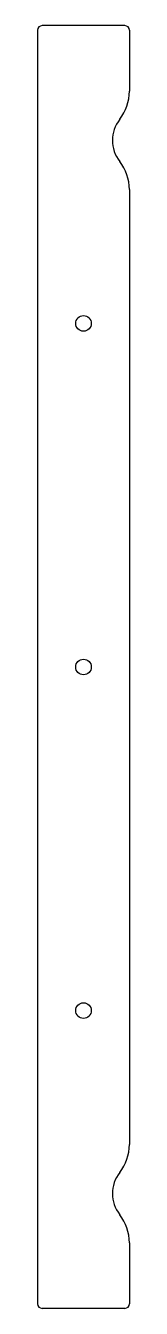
# Model space of a CAD drawing. Header units: millimetres. Extents: x -182 to -161, y -140 to 140.
import ezdxf

# ---------------------------------------------------------------- set-up
doc = ezdxf.new("R2010")
doc.units = ezdxf.units.MM

msp = doc.modelspace()

# ---------------------------------------------------------------- linework, layer by layer
at = {"color": 7, "linetype": 'Continuous', "lineweight": 25}
for p, q in [((-181.5, 139), (-181.5, -139)), ((-162.5, 140), (-180.5, 140)), ((-161.5, 139), (-161.5, 125.7)), ((-161.5, 104.23), (-161.5, -104.23)), ((-161.5, -125.7), (-161.5, -139)), ((-162.5, -140), (-180.5, -140))]:
    msp.add_line(p, q, dxfattribs=at)
for centre in [(-171.5, 75), (-171.5, 0), (-171.5, -75)]:
    msp.add_circle(centre, 1.7, dxfattribs=at)
for centre, radius, start, end in [((-180.5, 139), 1, 90, 180), ((-162.5, 139), 1, 0, 90), ((-171.5, 125.7), 10, 322.1713, 0), ((-157.68, 114.96), 7.5, 142.1713, 217.8287), ((-171.5, 104.23), 10, 0, 37.8287), ((-171.5, -104.23), 10, 322.1713, 0), ((-157.68, -114.96), 7.5, 142.1713, 217.8287), ((-171.5, -125.7), 10, 0, 37.8287), ((-180.5, -139), 1, 180, 270), ((-162.5, -139), 1, 270, 360)]:
    msp.add_arc(centre, radius, start, end, dxfattribs=at)

doc.saveas('drawing.dxf')
